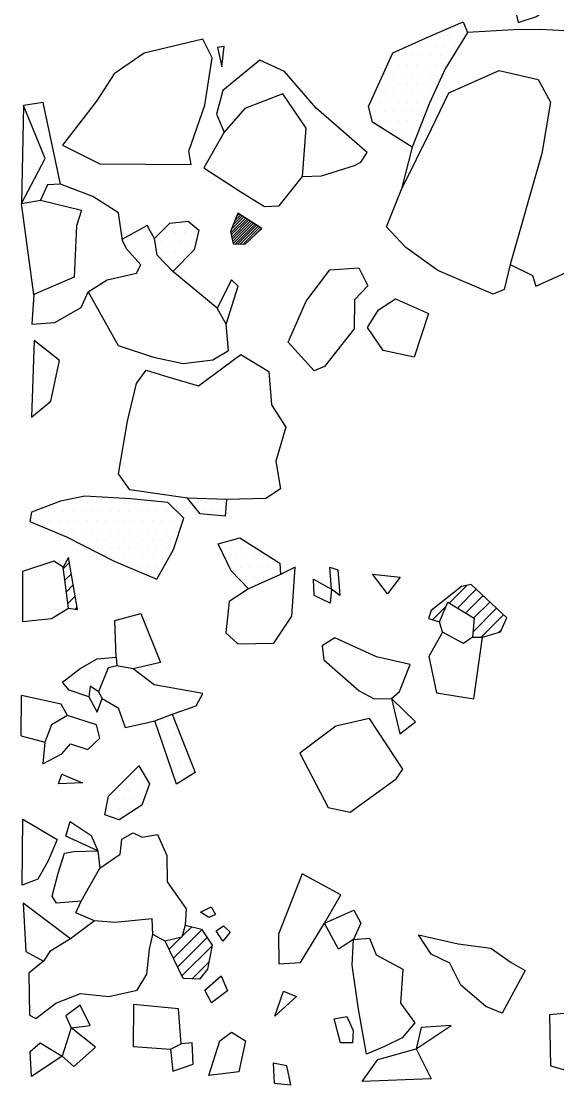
# Model space of a CAD drawing. Header units: metres. Extents: x 3.84 to 5.4, y -18.42 to -15.03.
# Drawn here: x 3.849 to 4.571, y -18.408 to -16.979 of the extents above; entities that cross this region are included whole.
import ezdxf

# ---------------------------------------------------------------- set-up
doc = ezdxf.new("R2010")
doc.units = ezdxf.units.M
doc.header["$LTSCALE"] = 25
doc.header["$MEASUREMENT"] = 0
doc.layers.get('0').update_dxf_attribs({"linetype": 'CONTINUOUS'})
for name, color, linetype in [('FEUER', 1, 'CONTINUOUS'), ('KNOCHEN', 2, 'CONTINUOUS'), ('KNOCHENSCHRAFF', 2, 'CONTINUOUS'), ('STEINE', 4, 'CONTINUOUS'), ('STEINESCHRAFF', 4, 'CONTINUOUS')]:
    doc.layers.add(name, color=color, linetype=linetype)

# ---------------------------------------------------------------- blocks, each defined once
blk = doc.blocks.new('*X1')
at = {"color": 0}
for p, q in [((413.37, -1725.27), (414.62, -1724.02)), ((413.59, -1724.7), (414.41, -1723.88)), ((413.82, -1724.12), (414.19, -1723.75)), ((413.07, -1726.28), (415.05, -1724.3)), ((413.14, -1726.57), (415.27, -1724.44)), ((413.15, -1725.85), (414.84, -1724.16)), ((413.2, -1726.86), (415.48, -1724.57)), ((413.26, -1727.15), (415.7, -1724.71)), ((413.33, -1727.44), (415.92, -1724.85)), ((413.39, -1727.73), (416.13, -1724.99)), ((413.7, -1727.77), (416.35, -1725.13)), ((414.05, -1727.78), (416.56, -1725.26)), ((414.39, -1727.79), (416.78, -1725.4)), ((414.73, -1727.8), (416.99, -1725.54)), ((415.75, -1727.14), (417.21, -1725.68)), ((479.04, -1799.26), (482.71, -1795.59)), ((479.11, -1799.55), (483.15, -1795.5)), ((479.53, -1799.47), (483.59, -1795.41)), ((478.75, -1798.13), (480.95, -1795.93)), ((478.82, -1798.41), (481.39, -1795.85)), ((478.89, -1798.7), (481.83, -1795.76)), ((478.96, -1798.98), (482.27, -1795.67)), ((480, -1799.36), (483.71, -1795.65)), ((480.47, -1799.25), (483.71, -1796)), ((480.93, -1799.13), (483.72, -1796.35)), ((481.4, -1799.02), (483.72, -1796.69)), ((481.87, -1798.91), (483.73, -1797.04)), ((482.33, -1798.79), (483.74, -1797.39)), ((482.8, -1798.68), (483.74, -1797.74)), ((483.26, -1798.57), (483.75, -1798.09)), ((483.73, -1798.46), (483.75, -1798.43)), ((528.39, -1802.23), (530.94, -1799.68)), ((528.43, -1802.55), (531.7, -1799.28)), ((528.47, -1802.86), (531.96, -1799.37)), ((528.51, -1803.17), (532.22, -1799.47)), ((528.56, -1803.48), (532.48, -1799.56)), ((528.6, -1803.79), (532.74, -1799.65)), ((530.54, -1802.2), (532.95, -1799.8)), ((528.14, -1800.36), (528.33, -1800.17)), ((528.18, -1800.67), (528.73, -1800.13)), ((528.22, -1800.99), (529.12, -1800.09)), ((528.27, -1801.3), (529.52, -1800.04)), ((528.31, -1801.61), (529.92, -1800)), ((528.35, -1801.92), (530.31, -1799.96)), ((530.77, -1802.33), (532.83, -1800.27)), ((531, -1802.46), (532.71, -1800.74)), ((531.22, -1802.58), (532.59, -1801.21))]:
    blk.add_line(p, q, dxfattribs=at)
blk = doc.blocks.new('*X2')
at = {"color": 0}
for p, q in [((390.56, -1771.42), (391.36, -1770.61)), ((390.76, -1772.98), (391.63, -1772.12)), ((390.96, -1774.55), (391.89, -1773.62)), ((442.47, -1776.08), (444.87, -1773.67)), ((391.16, -1776.12), (392.15, -1775.13)), ((443.57, -1776.74), (446.11, -1774.21)), ((444.68, -1777.41), (447.02, -1775.06)), ((392.17, -1776.88), (392.42, -1776.63)), ((440.23, -1778.32), (442.03, -1776.51)), ((445.68, -1779.94), (448.84, -1776.77)), ((445.78, -1778.07), (447.93, -1775.92)), ((446.75, -1780.64), (449.76, -1777.63)), ((449.16, -1779.99), (449.51, -1779.64)), ((406.54, -1820.85), (407.82, -1819.57)), ((404.78, -1822.61), (406.38, -1821)), ((405.35, -1823.8), (409.19, -1819.97)), ((405.93, -1825), (409.9, -1821.03)), ((406.5, -1826.19), (410.56, -1822.13)), ((407.88, -1826.57), (410.15, -1824.31))]:
    blk.add_line(p, q, dxfattribs=at)
blk = doc.blocks.new('*X3')
at = {"color": 0}
for p, q in [((443.125, -1698.75), (443.125, -1698.75)), ((444.375, -1698.75), (444.375, -1698.75)), ((440, -1700), (440, -1700)), ((441.25, -1700), (441.25, -1700)), ((442.5, -1700), (442.5, -1700)), ((443.75, -1700), (443.75, -1700)), ((435, -1702.5), (435, -1702.5)), ((436.25, -1702.5), (436.25, -1702.5)), ((436.875, -1701.25), (436.875, -1701.25)), ((437.5, -1702.5), (437.5, -1702.5)), ((438.125, -1701.25), (438.125, -1701.25)), ((438.75, -1702.5), (438.75, -1702.5)), ((439.375, -1701.25), (439.375, -1701.25)), ((440, -1702.5), (440, -1702.5)), ((440.625, -1701.25), (440.625, -1701.25)), ((441.25, -1702.5), (441.25, -1702.5)), ((441.875, -1701.25), (441.875, -1701.25)), ((442.5, -1702.5), (442.5, -1702.5)), ((443.125, -1701.25), (443.125, -1701.25)), ((434.375, -1703.75), (434.375, -1703.75)), ((435.625, -1703.75), (435.625, -1703.75)), ((436.875, -1703.75), (436.875, -1703.75)), ((438.125, -1703.75), (438.125, -1703.75)), ((439.375, -1703.75), (439.375, -1703.75)), ((440.625, -1703.75), (440.625, -1703.75)), ((441.875, -1703.75), (441.875, -1703.75)), ((433.75, -1705), (433.75, -1705)), ((435, -1705), (435, -1705)), ((436.25, -1705), (436.25, -1705)), ((437.5, -1705), (437.5, -1705)), ((438.75, -1705), (438.75, -1705)), ((440, -1705), (440, -1705)), ((441.25, -1705), (441.25, -1705)), ((433.125, -1706.25), (433.125, -1706.25)), ((434.375, -1706.25), (434.375, -1706.25)), ((435.625, -1706.25), (435.625, -1706.25)), ((436.875, -1706.25), (436.875, -1706.25)), ((438.125, -1706.25), (438.125, -1706.25)), ((439.375, -1706.25), (439.375, -1706.25)), ((440.625, -1706.25), (440.625, -1706.25)), ((432.5, -1707.5), (432.5, -1707.5)), ((433.75, -1707.5), (433.75, -1707.5)), ((435, -1707.5), (435, -1707.5)), ((436.25, -1707.5), (436.25, -1707.5)), ((437.5, -1707.5), (437.5, -1707.5)), ((438.75, -1707.5), (438.75, -1707.5)), ((440, -1707.5), (440, -1707.5)), ((431.875, -1708.75), (431.875, -1708.75)), ((433.125, -1708.75), (433.125, -1708.75)), ((434.375, -1708.75), (434.375, -1708.75)), ((435.625, -1708.75), (435.625, -1708.75)), ((436.875, -1708.75), (436.875, -1708.75)), ((438.125, -1708.75), (438.125, -1708.75)), ((439.375, -1708.75), (439.375, -1708.75)), ((432.5, -1710), (432.5, -1710)), ((433.75, -1710), (433.75, -1710)), ((435, -1710), (435, -1710)), ((436.25, -1710), (436.25, -1710)), ((437.5, -1710), (437.5, -1710)), ((438.75, -1710), (438.75, -1710)), ((433.125, -1711.25), (433.125, -1711.25)), ((434.375, -1711.25), (434.375, -1711.25)), ((435, -1712.5), (435, -1712.5)), ((435.625, -1711.25), (435.625, -1711.25)), ((436.25, -1712.5), (436.25, -1712.5)), ((436.875, -1711.25), (436.875, -1711.25)), ((437.5, -1712.5), (437.5, -1712.5)), ((438.125, -1711.25), (438.125, -1711.25)), ((436.875, -1713.75), (436.875, -1713.75)), ((405, -1725), (405, -1725)), ((406.25, -1725), (406.25, -1725)), ((407.5, -1725), (407.5, -1725)), ((404.375, -1726.25), (404.375, -1726.25)), ((405.625, -1726.25), (405.625, -1726.25)), ((406.875, -1726.25), (406.875, -1726.25)), ((408.125, -1726.25), (408.125, -1726.25)), ((403.75, -1727.5), (403.75, -1727.5)), ((405, -1727.5), (405, -1727.5)), ((406.25, -1727.5), (406.25, -1727.5)), ((407.5, -1727.5), (407.5, -1727.5)), ((403.125, -1728.75), (403.125, -1728.75)), ((404.375, -1728.75), (404.375, -1728.75)), ((405.625, -1728.75), (405.625, -1728.75)), ((406.875, -1728.75), (406.875, -1728.75)), ((405, -1730), (405, -1730)), ((406.25, -1730), (406.25, -1730)), ((390, -1762.5), (390, -1762.5)), ((391.25, -1762.5), (391.25, -1762.5)), ((392.5, -1762.5), (392.5, -1762.5)), ((393.75, -1762.5), (393.75, -1762.5)), ((395, -1762.5), (395, -1762.5)), ((396.25, -1762.5), (396.25, -1762.5)), ((397.5, -1762.5), (397.5, -1762.5)), ((398.75, -1762.5), (398.75, -1762.5)), ((400, -1762.5), (400, -1762.5)), ((401.25, -1762.5), (401.25, -1762.5)), ((402.5, -1762.5), (402.5, -1762.5)), ((403.75, -1762.5), (403.75, -1762.5)), ((408.75, -1762.5), (408.75, -1762.5)), ((410, -1762.5), (410, -1762.5)), ((411.25, -1762.5), (411.25, -1762.5)), ((386.875, -1763.75), (386.875, -1763.75)), ((388.125, -1763.75), (388.125, -1763.75)), ((389.375, -1763.75), (389.375, -1763.75)), ((390.625, -1763.75), (390.625, -1763.75)), ((391.875, -1763.75), (391.875, -1763.75)), ((393.125, -1763.75), (393.125, -1763.75)), ((394.375, -1763.75), (394.375, -1763.75)), ((395.625, -1763.75), (395.625, -1763.75)), ((396.875, -1763.75), (396.875, -1763.75)), ((398.125, -1763.75), (398.125, -1763.75)), ((399.375, -1763.75), (399.375, -1763.75)), ((400.625, -1763.75), (400.625, -1763.75)), ((401.875, -1763.75), (401.875, -1763.75)), ((403.125, -1763.75), (403.125, -1763.75)), ((404.375, -1763.75), (404.375, -1763.75)), ((405.625, -1763.75), (405.625, -1763.75)), ((409.375, -1763.75), (409.375, -1763.75)), ((410.625, -1763.75), (410.625, -1763.75)), ((411.875, -1763.75), (411.875, -1763.75)), ((386.25, -1765), (386.25, -1765)), ((387.5, -1765), (387.5, -1765)), ((388.75, -1765), (388.75, -1765)), ((390, -1765), (390, -1765)), ((391.25, -1765), (391.25, -1765)), ((392.5, -1765), (392.5, -1765)), ((393.75, -1765), (393.75, -1765)), ((395, -1765), (395, -1765)), ((396.25, -1765), (396.25, -1765)), ((397.5, -1765), (397.5, -1765)), ((398.75, -1765), (398.75, -1765)), ((400, -1765), (400, -1765)), ((401.25, -1765), (401.25, -1765)), ((402.5, -1765), (402.5, -1765)), ((403.75, -1765), (403.75, -1765)), ((405, -1765), (405, -1765)), ((406.25, -1765), (406.25, -1765)), ((389.375, -1766.25), (389.375, -1766.25)), ((390.625, -1766.25), (390.625, -1766.25)), ((391.875, -1766.25), (391.875, -1766.25)), ((393.125, -1766.25), (393.125, -1766.25)), ((394.375, -1766.25), (394.375, -1766.25)), ((395.625, -1766.25), (395.625, -1766.25)), ((396.875, -1766.25), (396.875, -1766.25)), ((398.125, -1766.25), (398.125, -1766.25)), ((399.375, -1766.25), (399.375, -1766.25)), ((400.625, -1766.25), (400.625, -1766.25)), ((401.875, -1766.25), (401.875, -1766.25)), ((403.125, -1766.25), (403.125, -1766.25)), ((404.375, -1766.25), (404.375, -1766.25)), ((405.625, -1766.25), (405.625, -1766.25)), ((392.5, -1767.5), (392.5, -1767.5)), ((393.75, -1767.5), (393.75, -1767.5)), ((395, -1767.5), (395, -1767.5)), ((396.25, -1767.5), (396.25, -1767.5)), ((397.5, -1767.5), (397.5, -1767.5)), ((398.75, -1767.5), (398.75, -1767.5)), ((400, -1767.5), (400, -1767.5)), ((401.25, -1767.5), (401.25, -1767.5)), ((402.5, -1767.5), (402.5, -1767.5)), ((403.75, -1767.5), (403.75, -1767.5)), ((405, -1767.5), (405, -1767.5)), ((413.75, -1767.5), (413.75, -1767.5)), ((394.375, -1768.75), (394.375, -1768.75)), ((395.625, -1768.75), (395.625, -1768.75)), ((396.875, -1768.75), (396.875, -1768.75)), ((398.125, -1768.75), (398.125, -1768.75)), ((399.375, -1768.75), (399.375, -1768.75)), ((400.625, -1768.75), (400.625, -1768.75)), ((401.875, -1768.75), (401.875, -1768.75)), ((403.125, -1768.75), (403.125, -1768.75)), ((404.375, -1768.75), (404.375, -1768.75)), ((411.875, -1768.75), (411.875, -1768.75)), ((413.125, -1768.75), (413.125, -1768.75)), ((414.375, -1768.75), (414.375, -1768.75)), ((415.625, -1768.75), (415.625, -1768.75)), ((397.5, -1770), (397.5, -1770)), ((398.75, -1770), (398.75, -1770)), ((400, -1770), (400, -1770)), ((400.625, -1771.25), (400.625, -1771.25)), ((401.25, -1770), (401.25, -1770)), ((401.875, -1771.25), (401.875, -1771.25)), ((402.5, -1770), (402.5, -1770)), ((403.125, -1771.25), (403.125, -1771.25)), ((403.75, -1770), (403.75, -1770)), ((412.5, -1770), (412.5, -1770)), ((413.125, -1771.25), (413.125, -1771.25)), ((413.75, -1770), (413.75, -1770)), ((414.375, -1771.25), (414.375, -1771.25)), ((415, -1770), (415, -1770)), ((415.625, -1771.25), (415.625, -1771.25)), ((416.25, -1770), (416.25, -1770)), ((416.875, -1771.25), (416.875, -1771.25)), ((417.5, -1770), (417.5, -1770)), ((418.125, -1771.25), (418.125, -1771.25)), ((419.375, -1771.25), (419.375, -1771.25)), ((402.5, -1772.5), (402.5, -1772.5)), ((415, -1772.5), (415, -1772.5)), ((416.25, -1772.5), (416.25, -1772.5)), ((417.5, -1772.5), (417.5, -1772.5)), ((418.75, -1772.5), (418.75, -1772.5)), ((415.625, -1773.75), (415.625, -1773.75)), ((395.625, -1783.75), (395.625, -1783.75)), ((396.875, -1783.75), (396.875, -1783.75)), ((393.75, -1785), (393.75, -1785)), ((395, -1785), (395, -1785)), ((396.25, -1785), (396.25, -1785)), ((391.875, -1786.25), (391.875, -1786.25)), ((393.125, -1786.25), (393.125, -1786.25)), ((394.375, -1786.25), (394.375, -1786.25)), ((395.625, -1786.25), (395.625, -1786.25)), ((391.25, -1787.5), (391.25, -1787.5)), ((392.5, -1787.5), (392.5, -1787.5)), ((393.75, -1787.5), (393.75, -1787.5)), ((395, -1787.5), (395, -1787.5)), ((403.75, -1792.5), (403.75, -1792.5)), ((405, -1792.5), (405, -1792.5)), ((404.375, -1793.75), (404.375, -1793.75)), ((405.625, -1793.75), (405.625, -1793.75)), ((405, -1795), (405, -1795)), ((406.25, -1795), (406.25, -1795)), ((404.375, -1796.25), (404.375, -1796.25)), ((405.625, -1796.25), (405.625, -1796.25)), ((406.875, -1796.25), (406.875, -1796.25)), ((405, -1797.5), (405, -1797.5)), ((406.25, -1797.5), (406.25, -1797.5)), ((407.5, -1797.5), (407.5, -1797.5)), ((400.625, -1798.75), (400.625, -1798.75)), ((405.625, -1798.75), (405.625, -1798.75)), ((406.875, -1798.75), (406.875, -1798.75)), ((408.125, -1798.75), (408.125, -1798.75)), ((398.125, -1801.25), (398.125, -1801.25)), ((398.75, -1800), (398.75, -1800)), ((399.375, -1801.25), (399.375, -1801.25)), ((400, -1800), (400, -1800)), ((400.625, -1801.25), (400.625, -1801.25)), ((401.25, -1800), (401.25, -1800)), ((406.25, -1800), (406.25, -1800)), ((397.5, -1802.5), (397.5, -1802.5)), ((398.75, -1802.5), (398.75, -1802.5)), ((400, -1802.5), (400, -1802.5)), ((401.25, -1802.5), (401.25, -1802.5)), ((396.875, -1803.75), (396.875, -1803.75)), ((398.125, -1803.75), (398.125, -1803.75)), ((399.375, -1803.75), (399.375, -1803.75)), ((397.5, -1805), (397.5, -1805))]:
    blk.add_line(p, q, dxfattribs=at)

msp = doc.modelspace()

# ---------------------------------------------------------------- linework, layer by layer
at = {"layer": 'KNOCHEN'}
msp.add_lwpolyline([(4.1727, -17.2572), (4.1401, -17.2363), (4.1304, -17.2613), (4.134, -17.2776), (4.1503, -17.2781), (4.1727, -17.2572)], dxfattribs=at)
at = {"layer": 'STEINE'}
for points in [[(4.5301, -16.9249), (4.5128, -16.961), (4.5174, -16.9803), (4.5423, -16.9722), (4.5586, -16.9595), (4.5301, -16.9249)], [(4.3749, -17.1477), (4.3215, -17.1141), (4.3159, -17.0932), (4.349, -17.021), (4.3968, -16.9996), (4.4436, -16.9793), (4.4492, -16.9935)], [(4.5067, -17.3054), (4.5367, -17.3201), (4.5412, -17.3344), (4.5901, -17.3125), (4.6287, -17.2667), (4.643, -17.2255), (4.6323, -17.1975), (4.6537, -17.1507), (4.6588, -17.1065), (4.6491, -17.0439), (4.6211, -16.9936), (4.5474, -16.9895), (4.5113, -16.99), (4.4492, -16.9935), (4.4192, -17.0424), (4.3983, -17.0887), (4.3749, -17.1477), (4.3602, -17.2056)], [(4.0774, -17.171), (4.0743, -17.1532), (4.0957, -17.0912), (4.1059, -17.0276), (4.0931, -17.0027), (4.0143, -17.0215), (3.9741, -17.0494), (3.9502, -17.0861), (3.9044, -17.1451), (3.9548, -17.17), (4.0774, -17.171)], [(4.1186, -17.0398), (4.1221, -17.0123), (4.113, -17.0138), (4.1186, -17.0398)], [(4.2274, -17.1873), (4.2528, -17.1863), (4.2971, -17.1726), (4.3057, -17.168), (4.3144, -17.1548), (4.2457, -17.0952), (4.203, -17.0459), (4.1699, -17.0306), (4.1201, -17.0718), (4.1114, -17.1034), (4.1221, -17.1278)], [(4.5067, -17.3054), (4.4985, -17.3389), (4.4838, -17.3455), (4.4095, -17.3135), (4.3663, -17.2825), (4.3403, -17.255), (4.3602, -17.2056), (4.4009, -17.1232), (4.4243, -17.0749), (4.4919, -17.0449), (4.5443, -17.0566), (4.5611, -17.0871), (4.5494, -17.1563), (4.5067, -17.3054)], [(4.1221, -17.1278), (4.0946, -17.1756), (4.1445, -17.2077), (4.176, -17.2275), (4.1959, -17.2265), (4.2274, -17.1873), (4.232, -17.1222), (4.201, -17.0759), (4.1496, -17.0957), (4.1221, -17.1278)], [(3.9019, -17.1975), (3.8785, -17.0876), (3.852, -17.0916), (3.849, -17.2234)], [(3.849, -17.2234), (3.881, -17.1629), (3.852, -17.0916)], [(3.8632, -17.3857), (3.8942, -17.3836), (3.9293, -17.3633), (3.939, -17.3424), (3.9644, -17.3262), (4.0041, -17.317), (4.0097, -17.3058), (3.9904, -17.2844), (3.9853, -17.2733), (3.9797, -17.2361), (3.9451, -17.2142), (3.9019, -17.1975), (3.8841, -17.1985), (3.8749, -17.2188)], [(3.849, -17.2234), (3.8749, -17.2188), (3.9298, -17.2326), (3.9232, -17.2534), (3.9202, -17.3226), (3.8657, -17.346), (3.849, -17.2234)], [(3.939, -17.3424), (3.9792, -17.4142), (4.027, -17.4299), (4.0666, -17.4386), (4.1068, -17.4335), (4.1277, -17.4213), (4.1246, -17.3857), (4.1124, -17.3643), (4.0529, -17.315), (4.0316, -17.2931), (4.028, -17.2707), (4.0183, -17.2529), (3.9843, -17.2717)], [(4.028, -17.2707), (4.0489, -17.2499), (4.0733, -17.2473), (4.088, -17.2595), (4.0814, -17.286), (4.0529, -17.315)], [(4.2081, -17.4101), (4.232, -17.3547), (4.264, -17.3125), (4.3032, -17.3099), (4.3154, -17.3343), (4.2971, -17.3532), (4.2966, -17.3918), (4.2569, -17.4427), (4.2432, -17.4483), (4.2081, -17.4101)], [(4.1246, -17.3857), (4.1409, -17.3348), (4.1318, -17.3262), (4.1124, -17.3643)], [(3.8657, -17.346), (3.8632, -17.3857)], [(4.3357, -17.4213), (4.3149, -17.3903), (4.3296, -17.3664), (4.3525, -17.3516), (4.3968, -17.3715), (4.3774, -17.43), (4.3357, -17.4213), (4.3149, -17.3903)], [(3.8627, -17.5108), (3.8886, -17.4894), (3.9003, -17.4345), (3.8662, -17.4075), (3.8627, -17.5108)], [(3.9949, -17.6085), (3.9796, -17.5871), (3.9919, -17.5159), (4.0041, -17.4655), (4.0168, -17.4477), (4.0463, -17.4564), (4.0875, -17.4686), (4.1445, -17.4264), (4.1821, -17.4493), (4.1857, -17.494), (4.205, -17.5241), (4.1913, -17.5698), (4.1979, -17.607), (4.178, -17.6202), (4.1251, -17.6212), (4.0727, -17.6197), (3.9949, -17.6085)], [(3.8606, -17.6512), (3.9099, -17.6715), (3.974, -17.7041), (4.0315, -17.7285), (4.0539, -17.6888), (4.0676, -17.6466), (4.0463, -17.6253), (3.9964, -17.6207), (3.9344, -17.6171), (3.9018, -17.6237), (3.8626, -17.6385), (3.8606, -17.6512)], [(4.1251, -17.6212), (4.1231, -17.6436), (4.0895, -17.6405), (4.0727, -17.6197)], [(4.1546, -17.7413), (4.1312, -17.7173), (4.1139, -17.6812), (4.1429, -17.6731), (4.1968, -17.7072), (4.1979, -17.7224)], [(3.8504, -17.7855), (3.8896, -17.7814), (3.9125, -17.7677), (3.9054, -17.7122), (3.8926, -17.7041), (3.8504, -17.7183), (3.8504, -17.7855)], [(3.9125, -17.7677), (3.9247, -17.7692), (3.9125, -17.6995), (3.9054, -17.7122)], [(4.1979, -17.7224), (4.1546, -17.7413), (4.1287, -17.7585), (4.1241, -17.8008), (4.1404, -17.8155), (4.1887, -17.8145), (4.2131, -17.7784), (4.2172, -17.7123), (4.1979, -17.7224)], [(4.2665, -17.7418), (4.264, -17.7123), (4.2747, -17.7158), (4.2777, -17.7504), (4.2665, -17.7418)], [(4.3418, -17.7484), (4.3215, -17.7219), (4.3586, -17.726), (4.3418, -17.7484)], [(4.2645, -17.7606), (4.2431, -17.7504), (4.2421, -17.7285), (4.2665, -17.7418), (4.2645, -17.7606)], [(4.4562, -17.8064), (4.4695, -17.8064), (4.4939, -17.7993), (4.502, -17.7805), (4.4542, -17.7357), (4.441, -17.7382), (4.4003, -17.7708), (4.3967, -17.7815), (4.4115, -17.786)], [(4.4562, -17.8064), (4.444, -17.815), (4.4156, -17.7998), (4.4115, -17.786), (4.4227, -17.7596), (4.4583, -17.781), (4.4562, -17.8064)], [(3.9766, -17.8333), (3.975, -17.784), (4.0096, -17.7748), (4.0361, -17.8404), (3.9995, -17.8491)], [(4.3723, -17.843), (4.327, -17.8328), (4.2706, -17.8074), (4.2538, -17.8181), (4.2558, -17.8369), (4.3036, -17.8786), (4.3235, -17.8893), (4.3469, -17.8888), (4.3576, -17.8796), (4.3723, -17.843)], [(4.4156, -17.7998), (4.3972, -17.8323), (4.4074, -17.8812), (4.4578, -17.8893), (4.4695, -17.8064)], [(3.9399, -17.8867), (3.9135, -17.8776), (3.9043, -17.8669), (3.9282, -17.8486), (3.9511, -17.8358), (3.9766, -17.8333), (3.9776, -17.845)], [(3.9776, -17.845), (3.9659, -17.8475), (3.9527, -17.8801), (3.9577, -17.8887), (3.9791, -17.9015), (3.9888, -17.9279), (4.0152, -17.9223), (4.0284, -17.9188), (4.0518, -17.9101), (4.0844, -17.8989), (4.093, -17.8821), (4.0279, -17.8704), (3.9995, -17.8491), (3.9776, -17.845)], [(3.9527, -17.8801), (3.9415, -17.8725), (3.9399, -17.8867), (3.9511, -17.9071), (3.9577, -17.8887)], [(3.8489, -17.9391), (3.8494, -17.8847)], [(3.9109, -17.9116), (3.9028, -17.8964), (3.8494, -17.8847)], [(4.3469, -17.8888), (4.3581, -17.9366), (4.3794, -17.9203), (4.3469, -17.8888)], [(3.8804, -17.9477), (3.8779, -17.9767), (3.9033, -17.9635), (3.915, -17.9498), (3.9384, -17.9574), (3.9547, -17.9422), (3.9501, -17.9244), (3.9109, -17.9116), (3.8896, -17.9243), (3.8804, -17.9477)], [(4.0518, -17.9101), (4.0829, -17.9885), (4.0579, -18.0042), (4.0284, -17.9188)], [(4.3174, -17.9157), (4.2721, -17.9259), (4.2238, -17.9625), (4.2619, -18.0353), (4.2914, -18.0419), (4.3535, -17.9971), (4.3621, -17.9839), (4.3174, -17.9157)], [(3.8489, -17.9391), (3.8804, -17.9477)], [(3.9613, -18.0454), (3.9664, -18.02), (4.0071, -17.9793), (4.0213, -18.0037), (4.0111, -18.0322), (3.9806, -18.052), (3.9613, -18.0454)], [(3.8992, -18.0037), (3.9033, -17.9905), (3.9313, -18.0022), (3.9313, -18.0022), (3.8992, -18.0037)], [(3.8509, -18.051), (3.8972, -18.0785), (3.885, -18.107), (3.8712, -18.1319), (3.8499, -18.14), (3.8509, -18.051)], [(3.9521, -18.0937), (3.9089, -18.0739), (3.9145, -18.0541), (3.943, -18.0729), (3.9521, -18.0937)], [(3.9475, -18.1878), (3.9221, -18.1772), (3.9297, -18.1614), (3.9547, -18.1171), (3.9821, -18.0983), (3.9842, -18.078), (3.9994, -18.0693), (4.0116, -18.0754), (4.032, -18.0719), (4.0447, -18.0999), (4.0452, -18.1355), (4.0706, -18.1716), (4.0696, -18.1935), (4.065, -18.2097), (4.0427, -18.2153), (4.0259, -18.2062)], [(3.9297, -18.1614), (3.8962, -18.1639), (3.8906, -18.1548), (3.8987, -18.1237), (3.9069, -18.0968), (3.9196, -18.0948), (3.9521, -18.0937), (3.9547, -18.1171)], [(4.2268, -18.1248), (4.1948, -18.2057), (4.1953, -18.2454), (4.2248, -18.2438), (4.2568, -18.1909), (4.2787, -18.1528), (4.2268, -18.1248)], [(3.915, -18.2118), (3.8514, -18.1639), (3.855, -18.229), (3.8789, -18.2418)], [(4.1012, -18.1833), (4.09, -18.1762), (4.1042, -18.169), (4.1103, -18.1792), (4.1012, -18.1833)], [(4.2568, -18.1909), (4.2965, -18.1736), (4.3056, -18.1909), (4.296, -18.2128), (4.2756, -18.226), (4.2568, -18.1909)], [(3.8687, -18.3191), (3.8956, -18.2987), (3.9287, -18.2855), (3.9669, -18.2896), (4.005, -18.2809), (4.0177, -18.2596), (4.0213, -18.226), (4.0259, -18.2062), (4.0249, -18.1853), (3.975, -18.1899), (3.9475, -18.1878), (3.915, -18.2118), (3.8875, -18.229), (3.8789, -18.2418), (3.859, -18.258), (3.86, -18.3145), (3.8687, -18.3191)], [(4.0696, -18.1935), (4.0915, -18.1991), (4.1057, -18.2204), (4.0996, -18.253), (4.0889, -18.2662), (4.0666, -18.2652), (4.0427, -18.2153)], [(4.12, -18.2153), (4.1113, -18.2011), (4.121, -18.1945), (4.1301, -18.2031), (4.12, -18.2153)], [(4.3133, -18.3669), (4.3026, -18.3064), (4.2939, -18.2474), (4.296, -18.2128), (4.3173, -18.2113), (4.3265, -18.2337), (4.3621, -18.253), (4.359, -18.2983), (4.3784, -18.3247), (4.3616, -18.3451), (4.3377, -18.3568), (4.3133, -18.3669)], [(4.4404, -18.2744), (4.4257, -18.2449), (4.4003, -18.2327), (4.3835, -18.2067), (4.4369, -18.2189), (4.4806, -18.2245), (4.5081, -18.2439), (4.5269, -18.2545), (4.4959, -18.312), (4.474, -18.3029), (4.474, -18.3029), (4.4404, -18.2744), (4.4404, -18.2744)], [(4.1047, -18.2982), (4.0961, -18.2809), (4.1179, -18.2616), (4.1266, -18.282), (4.1047, -18.2982)], [(4.1902, -18.3161), (4.2019, -18.2825), (4.2192, -18.2896), (4.1902, -18.3161)], [(3.916, -18.3318), (3.9414, -18.3287), (3.9282, -18.3013), (3.9089, -18.3155), (3.916, -18.3318)], [(3.9994, -18.3567), (4.0498, -18.3603), (4.064, -18.3532), (4.0605, -18.3059), (3.9999, -18.3003), (3.9994, -18.3567)], [(4.594, -18.311), (4.5595, -18.3141), (4.561, -18.3827), (4.591, -18.3914), (4.6073, -18.3573), (4.6093, -18.3446)], [(4.2782, -18.3517), (4.27, -18.3196), (4.2868, -18.3166), (4.2955, -18.3354), (4.2944, -18.3517), (4.2782, -18.3517)], [(3.9038, -18.3699), (3.9195, -18.3837), (3.949, -18.3577), (3.916, -18.3318), (3.9038, -18.3699)], [(4.1011, -18.3959), (4.1159, -18.3491), (4.1317, -18.3374), (4.1505, -18.3491), (4.1418, -18.3908), (4.1011, -18.3959)], [(4.3804, -18.3598), (4.4272, -18.3283), (4.387, -18.3313), (4.3804, -18.3598)], [(3.8626, -18.3969), (3.861, -18.3633), (3.8743, -18.3516), (3.9038, -18.3699), (3.8626, -18.3969)], [(4.0498, -18.3603), (4.0528, -18.3898), (4.0803, -18.3806), (4.0788, -18.3517), (4.064, -18.3532)], [(4.3077, -18.4036), (4.3285, -18.3741), (4.3804, -18.3598), (4.4002, -18.4), (4.3077, -18.4036)], [(4.1891, -18.4061), (4.2115, -18.4081), (4.2064, -18.3827), (4.1876, -18.3791)], [(4.1876, -18.3791), (4.1891, -18.4061)]]:
    msp.add_lwpolyline(points, dxfattribs=at)

# ---------------------------------------------------------------- block references
at = {"layer": 'FEUER', "xscale": 0.01, "yscale": 0.01, "zscale": 0.01}
msp.add_blockref('*X2', (0, 0), dxfattribs=at)
at = {"layer": 'KNOCHENSCHRAFF', "xscale": 0.01, "yscale": 0.01, "zscale": 0.01}
msp.add_blockref('*X1', (0, 0), dxfattribs=at)
at = {"layer": 'STEINESCHRAFF', "xscale": 0.01, "yscale": 0.01, "zscale": 0.01}
msp.add_blockref('*X3', (0, 0), dxfattribs=at)

doc.saveas('drawing.dxf')
